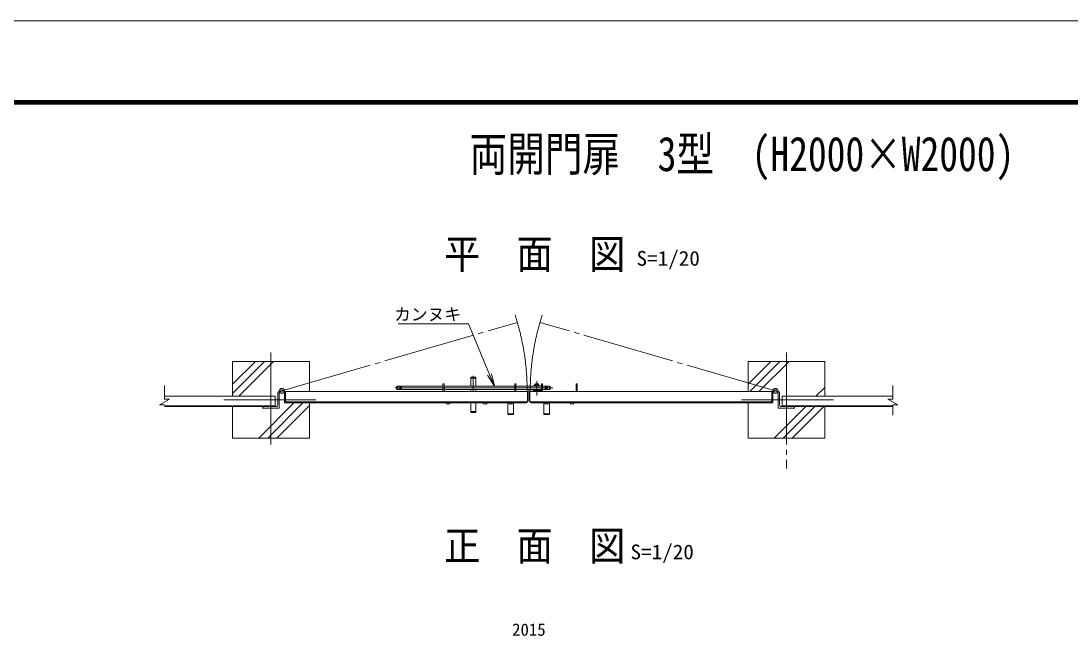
# Model space of a CAD drawing. Units: millimetres, scale not verified. Extents: x -5936 to 5936, y -4198 to 4197.
# Drawn here: x -484 to 3621, y 1791 to 4197 of the extents above; entities that cross this region are included whole.
import ezdxf
from ezdxf.enums import TextEntityAlignment as Align

# ---------------------------------------------------------------- set-up
doc = ezdxf.new("R2010")
doc.units = ezdxf.units.MM
doc.header["$LTSCALE"] = 20
doc.linetypes.add('LONG_CHAIN', pattern=[21, 18, -1, 1, -1])
doc.layers.add('0-0_D-TTL-TXT', color=7, linetype='Continuous')
for name, color, linetype, lineweight in [('0-1_D-STR1', 1, 'Continuous', 9), ('0-3_D-STR4', 7, 'Continuous', 9), ('0-4_D-STR3', 3, 'Continuous', 9), ('0-6_D-STR-DIM', 7, 'Continuous', 9), ('0-7_D-BMK', 2, 'LONG_CHAIN', 9), ('0-8_D-DCR-HCH', 7, 'Continuous', 9), ('0-A_D-TTL', 2, 'Continuous', 9), ('0-B_D-STR-TXT', 7, 'Continuous', 9), ('0-C_0', 7, 'Continuous', 9)]:
    doc.layers.add(name, color=color, linetype=linetype, lineweight=lineweight)
doc.styles.add('ＭＳ ゴシック', font='')
doc.styles.get('ＭＳ ゴシック').set_extended_font_data('MS Gothic')

msp = doc.modelspace()

# ---------------------------------------------------------------- linework, layer by layer
at = {"layer": '0-1_D-STR1'}
for p, q in [((1500.53, 2755.57), (1500.53, 2708.07)), ((76.71, 2729.07), (509.53, 2729.07)), ((509.53, 2689.07), (509.53, 2729.07)), ((519.53, 2695.07), (519.53, 2743.57)), ((525.53, 2748.07), (524.03, 2748.07)), ((525.53, 2748.07), (525.53, 2683.07)), ((545.53, 2748.07), (1495.53, 2748.07)), ((545.53, 2748.07), (546.53, 2748.07)), ((545.53, 2748.07), (545.53, 2703.07)), ((549.53, 2711.07), (549.53, 2745.07)), ((1495.53, 2748.07), (1495.53, 2708.07)), ((2455.53, 2748.07), (1505.53, 2748.07)), ((1505.53, 2748.07), (1505.53, 2708.07)), ((2451.53, 2711.07), (2451.53, 2745.07)), ((2455.53, 2748.07), (2454.53, 2748.07)), ((2455.53, 2748.07), (2455.53, 2703.07)), ((2475.53, 2748.07), (2477.03, 2748.07)), ((2475.53, 2748.07), (2475.53, 2683.07)), ((2481.53, 2695.07), (2481.53, 2743.57)), ((2924.34, 2729.07), (2491.53, 2729.07)), ((2491.53, 2689.07), (2491.53, 2729.07)), ((76.71, 2692.07), (509.53, 2692.07)), ((76.71, 2689.07), (509.53, 2689.07)), ((460.53, 2683.07), (460.53, 2684.57)), ((525.53, 2683.07), (460.53, 2683.07)), ((513.53, 2689.07), (465.03, 2689.07)), ((545.53, 2703.07), (590.53, 2703.07)), ((553.53, 2707.07), (587.53, 2707.07)), ((587.53, 2707.07), (1495.43, 2707.07)), ((590.53, 2703.07), (590.53, 2704.07)), ((590.53, 2703.07), (1139.77, 2703.07)), ((1450.53, 2703.07), (1139.77, 2703.07)), ((1450.53, 2703.07), (1139.77, 2703.07)), ((1490.53, 2703.07), (1450.53, 2703.07)), ((2413.53, 2707.07), (1505.63, 2707.07)), ((2410.53, 2703.07), (1510.53, 2703.07)), ((2410.53, 2703.07), (2410.53, 2704.07)), ((2455.53, 2703.07), (2410.53, 2703.07)), ((2447.53, 2707.07), (2413.53, 2707.07)), ((2475.53, 2683.07), (2540.53, 2683.07)), ((2487.53, 2689.07), (2536.03, 2689.07)), ((2924.34, 2692.07), (2491.53, 2692.07)), ((2924.34, 2689.07), (2491.53, 2689.07)), ((2540.53, 2683.07), (2540.53, 2684.57))]:
    msp.add_line(p, q, dxfattribs=at)
for centre, radius, start, end in [((524.03, 2743.57), 4.5, 90, 180), ((546.53, 2745.07), 3, 0, 90), ((553.53, 2711.07), 4, 180.00001, 270.00011), ((2447.53, 2711.07), 4, 269.99989, 359.99999), ((2454.53, 2745.07), 3, 90, 180), ((2477.03, 2743.57), 4.5, 0, 90), ((465.03, 2684.57), 4.5, 89.99993, 180), ((513.53, 2695.07), 6, 269.99994, 359.99999), ((587.53, 2704.07), 3, 0, 90.00011), ((1490.53, 2708.07), 5, 270, 0), ((1510.53, 2708.07), 5, 180, 270), ((2413.53, 2704.07), 3, 89.99989, 180), ((2487.53, 2695.07), 6, 180.00001, 270.00006), ((2536.03, 2684.57), 4.5, 0, 90.00007)]:
    msp.add_arc(centre, radius, start, end, dxfattribs=at)
at = {"layer": '0-3_D-STR4'}
for p, q in [((643.03, 2865.57), (343.03, 2865.57)), ((343.03, 2865.57), (343.03, 2729.07)), ((643.03, 2748.07), (643.03, 2865.57)), ((2358.03, 2865.57), (2658.03, 2865.57)), ((2358.03, 2748.07), (2358.03, 2865.57)), ((2658.03, 2865.57), (2658.03, 2729.07)), ((2658.03, 2689.07), (2658.03, 2565.57)), ((343.03, 2565.57), (643.03, 2565.57)), ((2358.03, 2565.57), (2658.03, 2565.57)), ((2658.03, 2565.57), (2508.03, 2565.57))]:
    msp.add_line(p, q, dxfattribs=at)
for points in [[(343.03, 2689.07), (343.03, 2565.57), (460.53, 2565.57)], [(525.53, 2565.57), (643.03, 2565.57), (643.03, 2703.07)], [(2475.53, 2565.57), (2358.03, 2565.57), (2358.03, 2703.07)]]:
    msp.add_lwpolyline(points, dxfattribs=at)
at = {"layer": '0-4_D-STR3'}
for p, q in [((1274.45, 2804.57), (1274.45, 2768.57)), ((1293.45, 2804.57), (1274.45, 2804.57)), ((1293.45, 2800.07), (1274.45, 2800.07)), ((1283.95, 2808.76), (1283.95, 2748.07)), ((1293.45, 2804.57), (1293.45, 2768.57)), ((1587.37, 2762.07), (978.62, 2762.07)), ((985.95, 2768.57), (983.95, 2766.57)), ((983.95, 2766.57), (983.95, 2757.57)), ((983.95, 2757.57), (985.95, 2755.57)), ((985.95, 2768.57), (985.95, 2755.57)), ((1165.53, 2768.57), (985.95, 2768.57)), ((1165.53, 2755.57), (985.95, 2755.57)), ((994.45, 2755.57), (994.45, 2768.57)), ((998.95, 2753.82), (998.95, 2770.32)), ((1003.45, 2755.57), (1003.45, 2768.57)), ((1165.53, 2748.07), (1165.53, 2777.57)), ((1170.03, 2777.57), (1165.53, 2777.57)), ((1170.03, 2748.07), (1170.03, 2777.57)), ((1446.03, 2768.57), (1170.03, 2768.57)), ((1446.03, 2755.57), (1170.03, 2755.57)), ((1274.45, 2748.07), (1274.45, 2755.57)), ((1293.45, 2748.07), (1293.45, 2755.57)), ((1446.03, 2748.07), (1446.03, 2777.57)), ((1446.03, 2777.57), (1450.53, 2777.57)), ((1450.53, 2777.57), (1450.53, 2748.07)), ((1550.53, 2768.57), (1450.53, 2768.57)), ((1550.53, 2755.57), (1450.53, 2755.57)), ((1517.03, 2751.07), (1547.03, 2751.07)), ((1517.03, 2751.07), (1517.03, 2748.07)), ((1546.53, 2752.67), (1517.53, 2752.67)), ((1517.53, 2752.67), (1517.53, 2751.07)), ((1545.35, 2769.97), (1518.71, 2769.97)), ((1525.73, 2753.87), (1530.43, 2753.87)), ((1525.73, 2753.87), (1525.73, 2752.67)), ((1525.73, 2752.67), (1538.33, 2752.67)), ((1526.15, 2755.57), (1526.15, 2753.87)), ((1529.03, 2755.57), (1529.03, 2753.87)), ((1530.43, 2755.57), (1530.43, 2752.67)), ((1532.03, 2787.83), (1532.03, 2777.3)), ((1532.03, 2780.19), (1532.03, 2732.69)), ((1533.63, 2755.57), (1533.63, 2752.67)), ((1533.63, 2753.87), (1538.33, 2753.87)), ((1535.03, 2755.57), (1535.03, 2753.87)), ((1537.91, 2755.57), (1537.91, 2753.87)), ((1538.33, 2753.87), (1538.33, 2752.67)), ((1546.53, 2752.67), (1546.53, 2751.07)), ((1547.03, 2751.07), (1547.03, 2748.07)), ((1550.53, 2777.57), (1550.53, 2748.07)), ((1555.03, 2777.57), (1550.53, 2777.57)), ((1555.03, 2748.07), (1555.03, 2777.57)), ((1581.95, 2768.57), (1555.03, 2768.57)), ((1581.95, 2755.57), (1555.03, 2755.57)), ((1564.45, 2755.57), (1564.45, 2768.57)), ((1568.95, 2753.82), (1568.95, 2770.32)), ((1573.45, 2755.57), (1573.45, 2768.57)), ((1581.95, 2755.57), (1581.95, 2768.57)), ((1583.95, 2766.57), (1581.95, 2768.57)), ((1583.95, 2757.57), (1581.95, 2755.57)), ((1582.4, 2762.07), (1595.15, 2762.07)), ((1583.95, 2766.57), (1583.95, 2757.57)), ((1686.03, 2748.07), (1686.03, 2777.57)), ((1686.03, 2777.57), (1690.53, 2777.57)), ((1690.53, 2748.07), (1690.53, 2777.57)), ((1517.03, 2748.07), (1547.03, 2748.07)), ((1274.45, 2665.57), (1274.45, 2703.07)), ((1274.45, 2670.07), (1293.45, 2670.07)), ((1293.45, 2665.57), (1293.45, 2703.07)), ((1419.53, 2703.07), (1419.53, 2658.07)), ((1441.53, 2703.07), (1441.53, 2658.07)), ((1559.53, 2703.07), (1559.53, 2658.07)), ((1581.53, 2703.07), (1581.53, 2658.07)), ((1274.45, 2665.57), (1293.45, 2665.57)), ((1419.53, 2661.07), (1441.53, 2661.07)), ((1441.53, 2658.07), (1419.53, 2658.07)), ((1559.53, 2661.07), (1581.53, 2661.07)), ((1581.53, 2658.07), (1559.53, 2658.07))]:
    msp.add_line(p, q, dxfattribs=at)
for centre, radius in [((535.53, 2749.95), 10), ((535.53, 2749.95), 5), ((2465.53, 2749.95), 10), ((2465.53, 2749.95), 5)]:
    msp.add_circle(centre, radius, dxfattribs=at)
for centre, radius, start, end in [((1532.03, 2769.97), 9.55, 351.57063, 188.42936), ((1532.03, 2769.97), 8.35, 350.34838, 189.65161), ((1532.03, 2769.97), 8.1, 350.04748, 189.95252), ((1532.03, 2769.97), 6.5, 347.56244, 192.43755), ((1185.53, 2707.81), 9.41, 210.21596, 329.78404), ((1330.53, 2707.81), 9.41, 210.21596, 329.784), ((1430.53, 2707.81), 9.41, 210.21617, 329.78404), ((1570.53, 2707.81), 9.41, 210.21596, 329.78404), ((1670.53, 2707.81), 9.41, 210.21596, 329.78404)]:
    msp.add_arc(centre, radius, start, end, dxfattribs=at)
at = {"layer": '0-6_D-STR-DIM'}
for p, q in [((2924.34, 2771.12), (2924.34, 2718.26)), ((2904.34, 2718.26), (2944.34, 2695.81)), ((2924.34, 2718.26), (2904.34, 2718.26)), ((76.71, 2695.81), (56.71, 2695.81)), ((2924.34, 2695.81), (2944.34, 2695.81)), ((2924.34, 2695.81), (2924.34, 2654.75))]:
    msp.add_line(p, q, dxfattribs=at)
msp.add_lwpolyline([(76.71, 2771.12), (76.71, 2718.26), (96.71, 2718.26), (56.71, 2695.81)], dxfattribs=at)
at = {"layer": '0-7_D-BMK'}
for p, q in [((535.53, 2749.95), (1456.2, 3018.36)), ((2465.53, 2749.95), (1544.85, 3018.36)), ((493.03, 2899.89), (493.03, 2535.68)), ((2508.03, 2899.89), (2508.03, 2446.02)), ((668.99, 2715.57), (298.18, 2715.57)), ((2332.06, 2715.57), (2702.88, 2715.57))]:
    msp.add_line(p, q, dxfattribs=at)
for centre, start, end in [((535.53, 2749.95), 359.82796, 18.05503), ((2465.53, 2749.95), 161.94497, 180.17204)]:
    msp.add_arc(centre, 959, start, end, dxfattribs=at)
at = {"layer": '0-8_D-DCR-HCH'}
for p, q in [((343.03, 2740.66), (467.93, 2865.57)), ((343.03, 2776.02), (432.58, 2865.57)), ((366.79, 2729.07), (503.29, 2865.57)), ((2358.03, 2776.02), (2447.58, 2865.57)), ((2365.43, 2748.07), (2482.93, 2865.57)), ((2400.79, 2748.07), (2518.29, 2865.57)), ((2623.52, 2729.07), (2658.03, 2763.58)), ((445.02, 2565.57), (582.52, 2703.07)), ((480.37, 2565.57), (617.87, 2703.07)), ((515.73, 2565.57), (643.03, 2692.87)), ((2460.02, 2565.57), (2583.52, 2689.07)), ((2495.37, 2565.57), (2618.87, 2689.07)), ((2530.73, 2565.57), (2654.23, 2689.07))]:
    msp.add_line(p, q, dxfattribs=at)
at = {"layer": '0-A_D-TTL'}
for points in [[(-5935.95, 4197.49), (5936.05, 4197.49), (5936.05, -4197.71), (-5935.95, -4197.71)], [(-5554.35, 3886.55), (5554.45, 3886.55), (5554.45, -3886.78), (-5554.35, -3886.78)], [(-5550.82, 3883.02), (5550.92, 3883.02), (5550.92, -3883.25), (-5550.82, -3883.25)], [(-5547.28, 3879.49), (5547.38, 3879.49), (5547.38, -3879.71), (-5547.28, -3879.71)], [(-5543.75, 3875.95), (5543.85, 3875.95), (5543.85, -3876.18), (-5543.75, -3876.18)], [(-5540.22, 3872.42), (5540.32, 3872.42), (5540.32, -3872.65), (-5540.22, -3872.65)]]:
    msp.add_lwpolyline(points, close=True, dxfattribs=at)
at = {"layer": '0-B_D-STR-TXT'}
for p, q in [((990.46, 3012.02), (1258.43, 3012.02)), ((1355.49, 2817.51), (1366.99, 2768.14))]:
    msp.add_line(p, q, dxfattribs=at)
msp.add_lwpolyline([(1340.1, 2811.12), (1366.99, 2768.14), (1347.8, 2814.31), (1265.63, 3012.02), (1258.43, 3012.02)], dxfattribs=at)

# ---------------------------------------------------------------- texts
at = {"layer": '0-0_D-TTL-TXT', "style": 'ＭＳ ゴシック'}
for s, height, width, p in [('両開門扉  3型\u3000(H2000×W2000) ', 134.8, 0.8, (1269.57, 3569.56)), ('平\u3000面\u3000図', 115.4, 0.9, (1169.81, 3192.99)), ('S=1/20', 57.77, 1.05, (1922.26, 3222.58)), ('正\u3000面\u3000図', 115.4, 0.9, (1169.81, 2051.63)), ('S=1/20', 57.77, 1.05, (1898.74, 2073.94))]:
    msp.add_text(s, height=height, dxfattribs=dict(at, width=width)).set_placement(p, align=Align.BOTTOM_LEFT)
at = {"layer": '0-B_D-STR-TXT', "style": 'ＭＳ ゴシック'}
msp.add_text('カンヌキ', height=48.09, dxfattribs=at).set_placement((974.24, 3011.27), align=Align.BOTTOM_LEFT)
at = {"layer": '0-C_0', "style": 'ＭＳ ゴシック'}
msp.add_text('2015', height=48.09, dxfattribs=at).set_placement((1435.93, 1777.72), align=Align.BOTTOM_LEFT)

doc.saveas('drawing.dxf')
